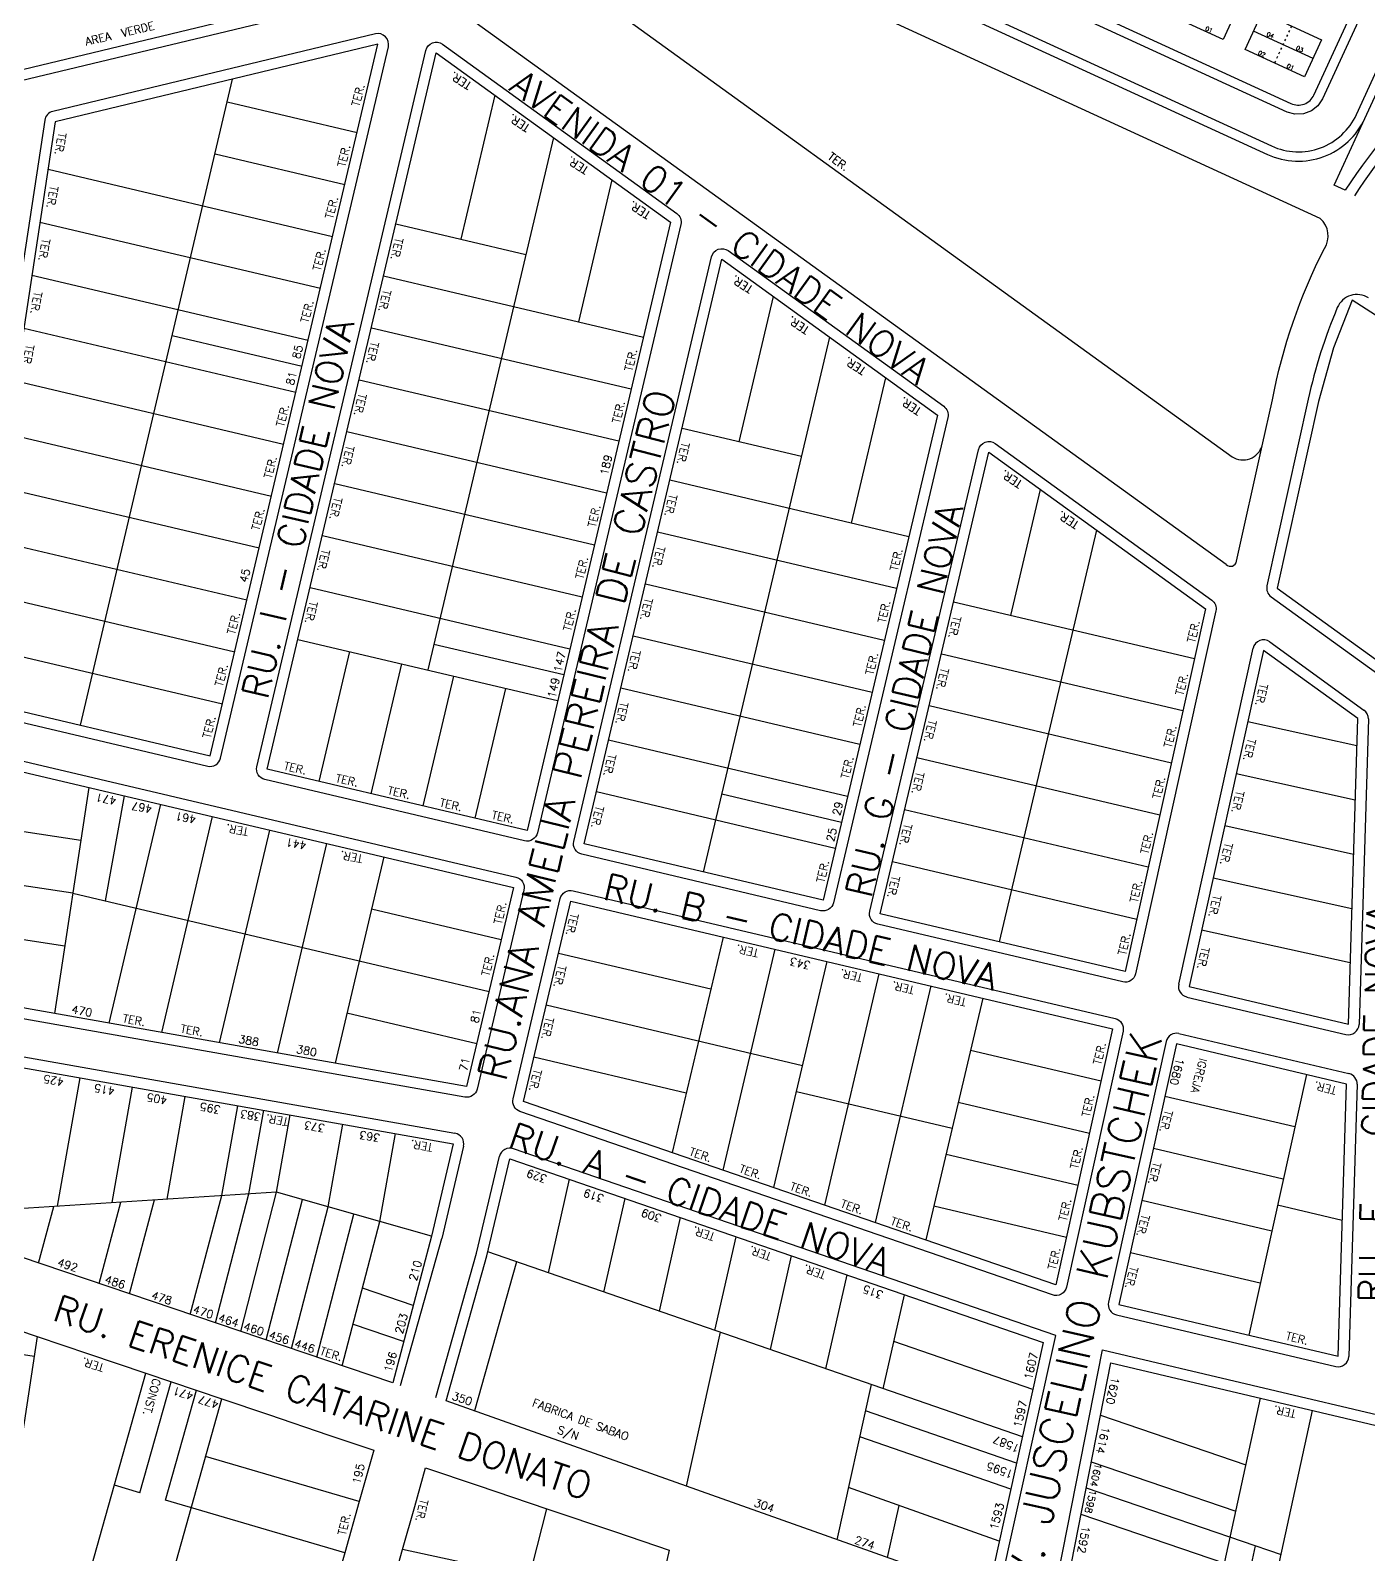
# Model space of a CAD drawing. Extents: x 714896 to 749292, y 8417558 to 8447149.
# Drawn here: x 739059.1 to 739309.8, y 8429002.3 to 8429287.9 of the extents above; entities that cross this region are included whole.
import ezdxf

# ---------------------------------------------------------------- set-up
doc = ezdxf.new("R2010")
doc.units = 0
doc.header["$MEASUREMENT"] = 0
doc.linetypes.add('ACAD_ISO03W100', pattern=[30, 12, -18])
for name, color, linetype in [('LOTE', 7, 'CONTINUOUS'), ('MEIO_FIO', 24, 'CONTINUOUS'), ('NUM-PORTA', 7, 'CONTINUOUS'), ('QUADRA', 6, 'CONTINUOUS'), ('REFERENCIA', 7, 'CONTINUOUS'), ('TEXTO', 7, 'CONTINUOUS'), ('TEXTODERUA', 3, 'CONTINUOUS')]:
    doc.layers.add(name, color=color, linetype=linetype)
doc.styles.add('ROMANS', font='ROMANS.SHX', dxfattribs={"height": 1.5})

msp = doc.modelspace()

# ---------------------------------------------------------------- linework, layer by layer
at = {"layer": 'LOTE', "color": 7}
for p, q in [((739068.4, 8429157.72, 513.94), (739096.94, 8429278.77, 513.94)), ((739095.94, 8429274.52, 513.94), (739120.27, 8429268.78, 513.94)), ((739146.07, 8429275.78, 513.94), (739139.7, 8429248.79, 513.94)), ((739157.04, 8429267.85, 513.94), (739133.51, 8429168.06, 513.94)), ((739093.64, 8429264.79, 513.94), (739117.98, 8429259.05, 513.94)), ((739062.34, 8429261.89, 513.94), (739115.68, 8429249.32, 513.94)), ((739168.01, 8429259.93, 513.94), (739161.74, 8429233.32, 513.94)), ((739060.83, 8429251.98, 513.94), (739113.39, 8429239.58, 513.94)), ((739127.54, 8429251.66, 513.94), (739151.87, 8429245.92, 513.94)), ((739059.32, 8429242.06, 513.94), (739111.09, 8429229.85, 513.94)), ((739125.24, 8429241.93, 513.94), (739173.91, 8429230.45, 513.94)), ((739191.88, 8429210.8, 513.94), (739198.3, 8429238.04, 513.94)), ((739057.81, 8429232.14, 513.94), (739108.8, 8429220.12, 513.94)), ((739085.61, 8429230.72, 513.94), (739109.95, 8429224.98, 513.94)), ((739122.95, 8429232.19, 513.94), (739171.61, 8429220.72, 513.94)), ((739185.2, 8429130.19, 513.94), (739208.83, 8429230.43, 513.94)), ((739056.3, 8429222.22, 513.94), (739106.5, 8429210.39, 513.94)), ((739120.65, 8429222.46, 513.94), (739169.32, 8429210.99, 513.94)), ((739212.94, 8429195.56, 513.94), (739219.37, 8429222.82, 513.94)), ((739203.56, 8429208.05, 513.94), (739181.17, 8429213.33, 513.94)), ((739054.79, 8429212.3, 513.94), (739104.21, 8429200.65, 513.94)), ((739118.36, 8429212.73, 513.94), (739167.02, 8429201.25, 513.94)), ((739053.28, 8429202.39, 513.94), (739101.91, 8429190.92, 513.94)), ((739116.06, 8429202.99, 513.94), (739164.73, 8429191.52, 513.94)), ((739223.65, 8429193.04, 513.94), (739178.88, 8429203.6, 513.94)), ((739242.77, 8429178.26, 513.94), (739248.34, 8429201.89, 513.94)), ((739113.77, 8429193.26, 513.94), (739162.43, 8429181.79, 513.94)), ((739221.35, 8429183.31, 513.94), (739176.58, 8429193.86, 513.94)), ((739240.68, 8429117.11, 513.94), (739258.87, 8429194.28, 513.94)), ((739051.77, 8429192.47, 513.94), (739099.62, 8429181.19, 513.94)), ((739050.26, 8429182.55, 513.94), (739097.32, 8429171.45, 513.94)), ((739111.47, 8429183.53, 513.94), (739160.14, 8429172.05, 513.94)), ((739219.06, 8429173.57, 513.94), (739174.29, 8429184.13, 513.94)), ((739277.18, 8429170.14, 513.94), (739232.06, 8429180.78, 513.94)), ((739109.18, 8429173.79, 513.94), (739157.84, 8429162.32, 513.94)), ((739216.77, 8429163.84, 513.94), (739171.99, 8429174.4, 513.94)), ((739048.75, 8429172.63, 513.94), (739095.03, 8429161.72, 513.94)), ((739113.17, 8429147.17, 513.94), (739118.91, 8429171.5, 513.94)), ((739134.66, 8429172.92, 513.94), (739158.99, 8429167.19, 513.94)), ((739275.02, 8429160.38, 513.94), (739229.77, 8429171.05, 513.94)), ((739122.91, 8429144.87, 513.94), (739128.64, 8429169.21, 513.94)), ((739132.64, 8429142.58, 513.94), (739138.38, 8429166.91, 513.94)), ((739142.37, 8429140.28, 513.94), (739148.11, 8429164.62, 513.94)), ((739214.47, 8429154.11, 513.94), (739169.7, 8429164.66, 513.94)), ((739272.86, 8429150.62, 513.94), (739227.47, 8429161.32, 513.94)), ((739307.63, 8429153.85, 513.94), (739287.18, 8429158.37, 513.94)), ((739212.18, 8429144.37, 513.94), (739167.4, 8429154.93, 513.94)), ((739270.7, 8429140.85, 513.94), (739225.18, 8429151.58, 513.94)), ((739307.32, 8429143.68, 513.94), (739285.02, 8429148.61, 513.94)), ((739069.99, 8429146.05, 513.94), (739063.53, 8429103.67, 513.94)), ((739209.88, 8429134.64, 513.94), (739165.11, 8429145.2, 513.94)), ((739211.03, 8429139.51, 513.94), (739188.64, 8429144.79, 513.94)), ((739076.58, 8429144.49, 513.94), (739073.06, 8429124.78, 513.94)), ((739083.4, 8429142.89, 513.94), (739073.73, 8429101.87, 513.94)), ((739268.54, 8429131.09, 513.94), (739222.88, 8429141.85, 513.94)), ((739068.47, 8429136.1, 513.94), (739043.76, 8429139.86, 513.94)), ((739093.13, 8429140.59, 513.94), (739083.59, 8429100.12, 513.94)), ((739103.84, 8429138.07, 513.94), (739094.44, 8429098.2, 513.94)), ((739307.01, 8429133.51, 513.94), (739282.86, 8429138.85, 513.94)), ((739114.54, 8429135.54, 513.94), (739105.29, 8429096.28, 513.94)), ((739125.25, 8429133.02, 513.94), (739116.14, 8429094.36, 513.94)), ((739266.38, 8429121.32, 513.94), (739220.59, 8429132.12, 513.94)), ((739066.96, 8429126.21, 513.94), (739042.25, 8429129.98, 513.94)), ((739306.7, 8429123.33, 513.94), (739280.7, 8429129.08, 513.94)), ((739066.96, 8429126.21, 513.94), (739120.66, 8429113.55, 513.94)), ((739122.96, 8429123.29, 513.94), (739147.29, 8429117.55, 513.94)), ((739065.46, 8429116.33, 513.94), (739040.74, 8429120.09, 513.94)), ((739306.38, 8429113.16, 513.94), (739278.54, 8429119.32, 513.94)), ((739188.85, 8429118.02, 513.94), (739179.32, 8429077.62, 513.94)), ((739120.66, 8429113.55, 513.94), (739144.99, 8429107.82, 513.94)), ((739157.99, 8429115.02, 513.94), (739186.55, 8429108.29, 513.94)), ((739198.58, 8429115.73, 513.94), (739188.82, 8429074.35, 513.94)), ((739208.31, 8429113.44, 513.94), (739198.33, 8429071.07, 513.94)), ((739218.05, 8429111.14, 513.94), (739207.83, 8429067.8, 513.94)), ((739227.78, 8429108.85, 513.94), (739217.33, 8429064.52, 513.94)), ((739155.7, 8429105.29, 513.94), (739203.72, 8429093.97, 513.94)), ((739237.51, 8429106.55, 513.94), (739226.83, 8429061.25, 513.94)), ((739118.37, 8429103.82, 513.94), (739142.7, 8429098.08, 513.94)), ((739235.22, 8429096.82, 513.94), (739259.69, 8429091.05, 513.94)), ((739153.41, 8429095.56, 513.94), (739181.96, 8429088.83, 513.94)), ((739064.09, 8429067.59, 513.94), (739068.35, 8429091.65, 513.94)), ((739298.16, 8429092.25, 513.94), (739287.36, 8429043.43, 513.94)), ((739074.36, 8429068.25, 513.94), (739078.2, 8429089.91, 513.94)), ((739084.64, 8429068.92, 513.94), (739088.04, 8429088.16, 513.94)), ((739202.58, 8429089.1, 513.94), (739231.78, 8429082.22, 513.94)), ((739271.66, 8429088.23, 513.94), (739296, 8429082.49, 513.94)), ((739094.91, 8429069.58, 513.94), (739097.89, 8429086.42, 513.94)), ((739232.92, 8429087.08, 513.94), (739257.53, 8429081.28, 513.94)), ((739105.18, 8429070.24, 513.94), (739107.74, 8429084.68, 513.94)), ((739114.85, 8429067.48, 513.94), (739117.58, 8429082.93, 513.94)), ((739124.52, 8429064.72, 513.94), (739127.43, 8429081.19, 513.94)), ((739230.63, 8429077.35, 513.94), (739255.37, 8429071.52, 513.94)), ((739269.5, 8429078.46, 513.94), (739293.84, 8429072.72, 513.94)), ((739156.13, 8429055.1, 513.94), (739160.09, 8429072.62, 513.94)), ((739105.18, 8429070.24, 513.94), (739043.54, 8429066.27, 513.94)), ((739071.94, 8429053.07, 522.39), (739076, 8429068.36, 516.25)), ((739077.63, 8429051.15, 522.39), (739082.3, 8429068.77, 515.32)), ((739088.99, 8429047.31, 522.88), (739094.91, 8429069.58, 513.94)), ((739093.73, 8429045.71, 522.88), (739099.95, 8429069.9, 514.6)), ((739098.47, 8429044.11, 522.88), (739105.18, 8429070.24, 513.94)), ((739103.2, 8429042.51, 522.88), (739110.05, 8429068.85, 514.01)), ((739134.18, 8429061.96, 513.94), (739105.18, 8429070.24, 513.94)), ((739166.53, 8429051.5, 513.94), (739170.49, 8429069.03, 513.94)), ((739228.33, 8429067.62, 513.94), (739253.21, 8429061.75, 513.94)), ((739267.34, 8429068.7, 513.94), (739291.68, 8429062.96, 513.94)), ((739292.76, 8429067.84, 513.94), (739304.9, 8429064.98, 513.94)), ((739060.57, 8429056.91, 522.39), (739063.4, 8429067.55, 518.12)), ((739107.94, 8429040.91, 522.88), (739114.85, 8429067.48, 513.94)), ((739112.72, 8429039.29, 513.94), (739119.68, 8429066.1, 504.92)), ((739176.92, 8429047.9, 513.94), (739180.89, 8429065.45, 513.94)), ((739117.45, 8429037.69, 513.94), (739124.52, 8429064.72, 513.94)), ((739244.94, 8429024.35, 513.94), (739144.78, 8429059.02, 513.94)), ((739187.32, 8429044.3, 513.94), (739191.29, 8429061.86, 513.94)), ((739150.11, 8429057.18, 513.94), (739142.25, 8429029.22, 513.94)), ((739197.71, 8429040.7, 513.94), (739201.69, 8429058.28, 513.94)), ((739265.19, 8429058.93, 513.94), (739289.52, 8429053.2, 513.94)), ((739208.11, 8429037.1, 513.94), (739212.09, 8429054.69, 513.94)), ((739130.76, 8429049, 513.94), (739121.28, 8429052.2, 514.43)), ((739218.85, 8429033.38, 513.94), (739222.84, 8429050.99, 513.94)), ((739128.97, 8429042.23, 513.94), (739119.62, 8429045.39, 522.88)), ((739030.08, 8429043.98, 522.77), (739059.74, 8429039.46, 522.77)), ((739060.3, 8429043.17, 522.55), (739047.16, 8428956.89, 522.55)), ((739188.3, 8429043.96), (739181.92, 8429015.13)), ((739246.91, 8429033.24, 513.94), (739220.85, 8429042.22, 513.94)), ((739057.61, 8428954.32), (739080.68, 8429036.28)), ((739079.57, 8429013.89), (739085.42, 8429034.68)), ((739216.62, 8429034.15, 523.77), (739210.19, 8429005.09, 523.77)), ((739072.19, 8428950.74), (739094.91, 8429031.48)), ((739084.38, 8429012.47), (739090.17, 8429033.08)), ((739278.57, 8428981.13, 1033.17), (739289.58, 8429031.6, 1033.17)), ((739243.86, 8429019.46, 513.94), (739215.53, 8429029.23, 513.94)), ((739259.57, 8429028.41), (739286.85, 8429019.1)), ((739288.06, 8428977.9, 513.94), (739299.31, 8429029.31, 513.94)), ((739242.78, 8429014.58, 513.94), (739214.45, 8429024.35, 513.94)), ((739120.66, 8429012.24, 522.39), (739091.88, 8429020.69)), ((739257.84, 8429019.71, 523.62), (739284.97, 8429010.46, 523.62)), ((739079.57, 8429013.89, -174.24), (739074.77, 8429015.29, -261.19)), ((739240.62, 8429004.82, 513.94), (739212.35, 8429014.86, 513.94)), ((739256.88, 8429014.79, 523.62), (739293.41, 8429002.32, 513.94)), ((739117.95, 8429002.61, 522.39), (739084.38, 8429012.47, -86.95)), ((739221.77, 8429011.51, 523.77), (739219.62, 8429001.75, 523.77)), ((739255.92, 8429009.88, 523.62), (739282.84, 8429000.69, 523.62)), ((739176.44, 8428992.96, 523.62), (739128.78, 8429003.27, 523.62)), ((739283.31, 8428979.51, 1033.17), (739288.63, 8429003.95, 1033.17))]:
    msp.add_line(p, q, dxfattribs=at)
at = {"layer": 'LOTE', "color": 7, "elevation": 524.97}
msp.add_lwpolyline([(739147.34, 8429330.58), (739290.89, 8429264.66, 0.414214), (739309.13, 8429271.42)], format="xyb", dxfattribs=at)
for points in [[(739260.38, 8429296.39), (739263.57, 8429303.33), (739285.77, 8429293.13), (739282.59, 8429286.19)], [(739286.68, 8429284.32), (739289.86, 8429291.25), (739301.03, 8429286.13), (739297.84, 8429279.19)]]:
    msp.add_lwpolyline(points, close=True, dxfattribs=at)
at = {"layer": 'LOTE', "color": 7}
for points, elevation in [([(739299.43, 8429282.64), (739288.26, 8429287.77)], 524.97), ([(739099.95, 8429069.9), (739102.81, 8429085.55)], 514.6)]:
    msp.add_lwpolyline(points, dxfattribs=dict(at, elevation=elevation))
at = {"layer": 'LOTE', "color": 7, "linetype": 'ACAD_ISO03W100', "ltscale": 0.03, "elevation": 524.97}
msp.add_lwpolyline([(739295.37, 8429288.72), (739292.19, 8429281.79)], dxfattribs=at)
at = {"layer": 'LOTE', "color": 7}
msp.add_lwpolyline([(739115.61, 8428852.81), (739155.85, 8429010.89)], dxfattribs=at)
at = {"layer": 'MEIO_FIO', "ltscale": 0.2}
msp.add_line((739046.79, 8429275.98, 513.94), (739113.65, 8429292.04, 513.94), dxfattribs=at)
at = {"layer": 'MEIO_FIO', "ltscale": 0.2, "elevation": 513.94}
for points in [[(739283.14, 8429187.85), (739141.45, 8429290.1)], [(739285.09, 8429188.45), (739289.88, 8429210.09)]]:
    msp.add_lwpolyline(points, dxfattribs=at)
at = {"layer": 'MEIO_FIO', "ltscale": 0.2}
msp.add_arc((739283.97, 8429188.63, 513.94), 1.14, 223.6644, 350.5748, dxfattribs=at)
at = {"layer": 'QUADRA', "color": 6}
for points, elevation in [([(739113.1, 8429295.98), (739076.57, 8429463.17), (739069.45, 8429458.29), (739098.25, 8429326.13, -0.390489), (739096.53, 8429323.66), (739039.09, 8429311.14), (739046.33, 8429277.92), (739111.37, 8429293.51, 0.390489)], 513.94), ([(739320.6, 8429296.41, 0.414214), (739313.85, 8429314.65), (739170.3, 8429380.56, -0.414214), (739168.7, 8429384.87), (739180.07, 8429409.63, -0.414214), (739184.71, 8429411.35), (739339.64, 8429340.21), (739352.17, 8429300.51), (739352.31, 8429299.83), (739352.27, 8429298.99), (739352.05, 8429298.23), (739351.64, 8429297.54), (739351.05, 8429296.95), (739350.41, 8429296.57, 0.142588), (739305.45, 8429257.98), (739303.39, 8429258.93), (739309.13, 8429271.42), (739320.6, 8429296.41)], 524.97), ([(739151.73, 8429340.12), (739295.28, 8429274.21, 0.414214), (739299.59, 8429275.8), (739311.06, 8429300.79, 0.414214), (739309.46, 8429305.1), (739165.91, 8429371.02, 0.414214), (739161.6, 8429369.42), (739150.13, 8429344.43, 0.414214)], 524.97), ([(739301.54, 8429247.06, 0.373807), (739300.78, 8429252.66), (739131.9, 8429330.32, 0.907115), (739126.88, 8429321.72), (739284.25, 8429208.02, 0.496443), (739289.88, 8429210.09), (739291.82, 8429218.71, -0.070215)], 513.94)]:
    msp.add_lwpolyline(points, format="xyb", close=True, dxfattribs=dict(at, elevation=elevation))
at = {"layer": 'QUADRA', "color": 6, "elevation": 513.94}
for points in [[(739063.7, 8429270.78), (739047.24, 8429162.71), (739092.73, 8429151.99), (739124.17, 8429285.31), (739063.7, 8429270.78)], [(739135.09, 8429283.71), (739178.99, 8429252), (739152.11, 8429137.99), (739103.44, 8429149.46), (739135.09, 8429283.71)], [(739162.81, 8429135.46), (739188.64, 8429245.02), (739229.03, 8429215.84), (739207.59, 8429124.91)], [(739372.72, 8429194.93), (739306.75, 8429237.37), (739303.24, 8429228.42), (739300.45, 8429218.36), (739292.72, 8429183.4), (739318.96, 8429164.43), (739316.96, 8429099.12), (739348.39, 8429091.71), (739372.72, 8429194.93)], [(739218.29, 8429122.38), (739238.68, 8429208.87), (739279.26, 8429179.55), (739264.22, 8429111.56)], [(739276.2, 8429108.73), (739306.03, 8429101.7), (739307.79, 8429158.94), (739290.13, 8429171.7), (739276.2, 8429108.73)], [(739045.57, 8429151.8), (739149.58, 8429127.28), (739140.79, 8429089.99), (739038.91, 8429108.04)], [(739261.85, 8429100.81), (739251.23, 8429052.84), (739151.44, 8429087.23), (739160.29, 8429124.76), (739261.85, 8429100.81)], [(739263.02, 8429049.17), (739304.12, 8429039.48), (739305.69, 8429090.48), (739273.82, 8429097.99), (739263.02, 8429049.17)], [(739238.46, 8428995.05), (739136.94, 8429031.11), (739144.56, 8429058.25), (739148.91, 8429076.47), (739248.85, 8429042.03)]]:
    msp.add_lwpolyline(points, close=True, dxfattribs=at)
at = {"layer": 'QUADRA', "elevation": 513.94}
msp.add_lwpolyline([(739037.25, 8429097.16), (739138.26, 8429079.27), (739134.18, 8429061.96), (739126.93, 8429034.49), (739032.56, 8429066.38), (739032.7, 8429067.29), (739037.25, 8429097.16)], close=True, dxfattribs=at)
at = {"layer": 'QUADRA'}
for points, elevation in [([(739049.37, 8429046.86), (739060.3, 8429043.17), (739069.94, 8429039.91), (739080.68, 8429036.28), (739094.91, 8429031.48), (739103.63, 8429028.53), (739114.97, 8429024.7), (739123.37, 8429021.86), (739123.37, 8429021.86), (739120.66, 8429012.24), (739117.95, 8429002.61), (739115.24, 8428992.98), (739112.53, 8428983.36), (739110.1, 8428974.7), (739107.3, 8428964.75), (739104.59, 8428955.13), (739101.34, 8428943.58), (739091.8, 8428945.92), (739081.91, 8428948.35), (739072.19, 8428950.74), (739057.61, 8428954.32)], 522.39), ([(739126.06, 8428993.65), (739128.78, 8429003.27), (739131.06, 8429011.31), (739133.11, 8429018.57), (739142.95, 8429015.25), (739155.85, 8429010.89), (739168.72, 8429006.54), (739178.77, 8429003.15), (739176.44, 8428992.96)], 523.62)]:
    msp.add_lwpolyline(points, dxfattribs=dict(at, elevation=elevation))
at = {"layer": 'QUADRA', "color": 6}
msp.add_lwpolyline([(739357.87, 8428954.02), (739252.07, 8428990.21), (739261.49, 8429038.22), (739370.78, 8429012.46), (739357.87, 8428954.02)], close=True, dxfattribs=at)
at = {"layer": 'REFERENCIA', "color": 24}
for p, q in [((739298.5, 8429218.79, 513.94), (739290.76, 8429183.83, 513.94)), ((739291.54, 8429181.78, 513.94), (739316.07, 8429164.06, 513.94)), ((739291.3, 8429173.32, 513.94), (739308.96, 8429160.56, 513.94)), ((739274.25, 8429109.16, 513.94), (739288.18, 8429172.13, 513.94)), ((739309.79, 8429158.88, 513.94), (739308.03, 8429101.64, 513.94)), ((739275.74, 8429106.78, 513.94), (739305.57, 8429099.75, 513.94)), ((739037.6, 8429099.13, 513.94), (739138.61, 8429081.24, 513.94)), ((739274.28, 8429099.94, 513.94), (739306.15, 8429092.42, 513.94)), ((739271.87, 8429098.42, 513.94), (739261.07, 8429049.6, 513.94)), ((739307.69, 8429090.42, 513.94), (739306.12, 8429039.41, 513.94)), ((739140.21, 8429078.81, 513.94), (739136.13, 8429061.5, 513.94)), ((739142.63, 8429058.75, 513.94), (739146.96, 8429076.93, 513.94)), ((739251.19, 8429043.34, -4.02), (739149.56, 8429078.36, 513.94)), ((739128.4, 8429034, 513.94), (739136.13, 8429061.5, 513.94)), ((739135.04, 8429031.75, 513.94), (739142.63, 8429058.75, 513.94)), ((739262.57, 8429047.22, 513.94), (739303.66, 8429037.53, 513.94)), ((739259.93, 8429040.65, 513.94), (739371.56, 8429014.33, 513.94))]:
    msp.add_line(p, q, dxfattribs=at)
at = {"layer": 'REFERENCIA', "color": 24, "elevation": 524.97}
for points in [[(739276.13, 8429623.49), (739271.33, 8429621.83), (739269.67, 8429620.97), (739267.37, 8429619.12), (739266.01, 8429617.46), (739263.44, 8429612.28), (739260.15, 8429605.12), (739142.18, 8429348.08, 0.414214), (739148.07, 8429332.17), (739291.62, 8429266.25)], [(739291.62, 8429266.25, 0.415328), (739307.54, 8429272.15), (739319.01, 8429297.14, 0.414214), (739313.12, 8429313.06), (739169.57, 8429378.97, -0.414214), (739167.11, 8429385.6), (739178.58, 8429410.59, -0.414214), (739185.21, 8429413.05), (739339.06, 8429342.41, -0.211758), (739341.74, 8429339.37), (739353.91, 8429300.79), (739354.1, 8429299.94), (739354.14, 8429299.02), (739354.01, 8429298.12), (739353.73, 8429297.29), (739353.1, 8429296.22), (739352.37, 8429295.47), (739351.5, 8429294.88), (739345.07, 8429291.7, 0.125417), (739307.16, 8429256.94)]]:
    msp.add_lwpolyline(points, format="xyb", dxfattribs=at)
at = {"layer": 'REFERENCIA', "color": 24}
for points, elevation in [([(739294.55, 8429272.61), (739151, 8429338.53, -0.414214), (739148.54, 8429345.16), (739160.01, 8429370.15, -0.414214), (739166.64, 8429372.61), (739310.19, 8429306.69), (739311.04, 8429306.21), (739311.9, 8429305.44), (739312.59, 8429304.43), (739313.02, 8429303.23), (739313.13, 8429302.22), (739313.01, 8429301.12), (739312.65, 8429300.06), (739301.18, 8429275.07), (739300.31, 8429273.77), (739299.13, 8429272.83), (739297.63, 8429272.26), (739296.03, 8429272.2), (739294.55, 8429272.61)], 524.97), ([(739061.72, 8429271.09), (739045.26, 8429163.01, 0.39086), (739046.78, 8429160.77), (739092.28, 8429150.04, 0.414214), (739094.68, 8429151.53), (739126.12, 8429284.85, 0.55874), (739123.7, 8429287.26), (739063.23, 8429272.73, 0.304921)], 513.94), ([(739136.26, 8429285.33), (739180.16, 8429253.62, -0.302956), (739180.93, 8429251.54), (739154.05, 8429137.53, -0.414214), (739151.65, 8429136.04), (739102.98, 8429147.52, -0.414214), (739101.49, 8429149.92), (739133.15, 8429284.17, -0.534971)], 513.94), ([(739160.87, 8429135.92), (739186.7, 8429245.48, -0.534971), (739189.81, 8429246.64), (739230.2, 8429217.47, -0.302956), (739230.97, 8429215.39), (739209.53, 8429124.45, -0.414214), (739207.13, 8429122.96), (739162.35, 8429133.52, -0.414214)], 513.94), ([(739216.35, 8429122.84), (739236.74, 8429209.33, -0.534971), (739239.85, 8429210.49), (739280.43, 8429181.17, -0.29918), (739281.21, 8429179.12), (739266.17, 8429111.12, -0.418275), (739263.76, 8429109.61), (739217.83, 8429120.44, -0.414214)], 513.94), ([(739046.03, 8429153.75), (739150.04, 8429129.23, -0.414214), (739151.53, 8429126.82), (739142.74, 8429089.53, -0.397826), (739140.44, 8429088.02), (739038.56, 8429106.07, -0.407169), (739036.93, 8429108.34), (739043.6, 8429152.1, -0.437959)], 513.94), ([(739263.8, 8429100.38), (739253.19, 8429052.41, -0.448071), (739250.58, 8429050.95), (739150.79, 8429085.34, -0.385118), (739149.5, 8429087.69), (739158.34, 8429125.22, -0.414214), (739160.75, 8429126.7), (739262.3, 8429102.76, -0.410163)], 513.94)]:
    msp.add_lwpolyline(points, format="xyb", close=True, dxfattribs=dict(at, elevation=elevation))
for points in [[(739240.41, 8428994.62), (739251.19, 8429043.34)], [(739250.1, 8428990.59), (739259.93, 8429040.65)]]:
    msp.add_lwpolyline(points, dxfattribs=at)
for centre, radius, start, end in [((739307.65, 8429234.42, 513.94), 4, 57.2413, 157.1843), ((739396.12, 8429197.2, 513.94), 99.98, 157.1843, 167.5286), ((739292.72, 8429183.4, 513.94), 2, 167.5272, 234.1517), ((739290.13, 8429171.7, 513.94), 2, 54.1517, 167.5272), ((739307.79, 8429158.94, 513.94), 2, 358.2406, 54.1517), ((739276.2, 8429108.73, 513.94), 2, 167.5272, 256.7337), ((739273.82, 8429097.99, 513.94), 2, 76.7337, 167.5272), ((739306.03, 8429101.7, 513.94), 2, 256.7337, 358.2406), ((739305.69, 8429090.48, 513.94), 2, 358.2406, 76.7337), ((739138.26, 8429079.27, 513.94), 2, 346.7337, 79.958), ((739148.91, 8429076.47, 513.94), 2, 70.9842, 166.604), ((739263.02, 8429049.17, 513.94), 2, 167.5272, 256.7337), ((739304.12, 8429039.48, 513.94), 2, 256.7337, 358.2406)]:
    msp.add_arc(centre, radius, start, end, dxfattribs=at)

# ---------------------------------------------------------------- texts
at = {"layer": 'NUM-PORTA', "color": 2, "style": 'ROMANS'}
for p in [(739279.13, 8429287.98, 485.69), (739294.39, 8429280.98, 485.69)]:
    msp.add_text('01', height=0.8, rotation=335.1927, dxfattribs=at).set_placement(p)
at = {"layer": 'NUM-PORTA', "color": 6, "style": 'ROMANS'}
msp.add_text('04', height=0.8, rotation=335.1927, dxfattribs=at).set_placement((739290.62, 8429286.93, 485.69))
at = {"layer": 'NUM-PORTA', "color": 5, "style": 'ROMANS'}
msp.add_text('03', height=0.8, rotation=335.1927, dxfattribs=at).set_placement((739296.13, 8429284.36, 466.6))
at = {"layer": 'NUM-PORTA', "color": 3, "style": 'ROMANS'}
msp.add_text('02', height=0.8, rotation=335.1927, dxfattribs=at).set_placement((739289.02, 8429283.44, 485.69))
at = {"layer": 'NUM-PORTA', "color": 7, "style": 'ROMANS'}
for s, height, rotation, p in [('85', 1.5, 76.0483, (739109.53, 8429226.24)), ('81', 1.5, 76.0483, (739108.36, 8429221.29)), ('189', 1.5, 77.1259, (739167.24, 8429204.43, -513.94)), ('45', 1.5, 76.0483, (739099.65, 8429184.33)), ('147', 1.5, 77.1259, (739158.54, 8429167.53, -513.94)), ('149', 1.5, 77.1259, (739157.39, 8429162.67, -513.94)), ('471', 1.5, 169.5308, (739075.26, 8429144.27)), ('467', 1.5, 169.5308, (739081.98, 8429142.69)), ('29', 1.5, 77.1259, (739210.77, 8429140.68, -513.94)), ('461', 1.5, 169.5308, (739090.19, 8429140.75)), ('441', 1.5, 169.5308, (739110.9, 8429135.87)), ('25', 1.5, 77.1259, (739209.62, 8429135.78, -513.94)), ('343', 1.5, 167.1259, (739205.34, 8429113.38, -513.94)), ('470', 1.5, 349.5308, (739066.67, 8429103.77, -513.94)), ('81', 1.5, 77.1259, (739142.96, 8429101.78, -513.94)), ('388', 1.5, 349.5308, (739097.93, 8429098.24, -513.94)), ('380', 1.5, 349.5308, (739108.78, 8429096.32, -513.94)), ('71', 1.5, 77.1259, (739140.83, 8429092.75, -513.94)), ('1680', 1.5, 255.5959, (739273.84, 8429095.46, -513.94)), ('425', 1.5, 169.8402, (739065.41, 8429091.54)), ('415', 1.5, 169.8402, (739074.94, 8429089.85)), ('405', 1.5, 169.8402, (739084.79, 8429088.11)), ('395', 1.5, 169.8402, (739094.75, 8429086.34)), ('383', 1.5, 169.8402, (739102.32, 8429085)), ('373', 1.5, 169.8402, (739114.33, 8429082.87)), ('363', 1.5, 169.8402, (739124.67, 8429081.04)), ('492', 1.5, 342.309, (739063.96, 8429056.42)), ('210', 1.5, 74.0748, (739131.38, 8429053.46)), ('486', 1.5, 342.309, (739072.85, 8429053.22)), ('478', 1.5, 342.309, (739081.59, 8429050.26)), ('470', 1.5, 342.309, (739089.37, 8429047.64)), ('464', 1.5, 342.309, (739094.12, 8429046.03)), ('460', 1.5, 342.309, (739098.85, 8429044.43)), ('203', 1.5, 74.0748, (739128.76, 8429043.54)), ('456', 1.5, 342.309, (739103.59, 8429042.83)), ('446', 1.5, 342.309, (739108.39, 8429041.21)), ('196', 1.5, 74.0748, (739126.71, 8429036.35, 0.15)), ('1607', 1.5, 77.3503, (739246.74, 8429034.96)), ('471', 1.5, 162.2507, (739089.73, 8429032.63, 522.39)), ('1620', 1.5, 257.8061, (739261.69, 8429035.66)), ('477', 1.5, 162.2507, (739094.47, 8429031.03, 522.39)), ('350', 1.5, 340.8361, (739137.89, 8429031.43)), ('1597', 1.5, 77.4434, (739244.71, 8429025.97)), ('S/N', 1.5, 340.8361, (739157.64, 8429025.07)), ('1614', 1.5, 256.4307, (739259.91, 8429026.39)), ('1587', 1.5, 157.4636, (739244.59, 8429022.74)), ('195', 1.5, 76.1675, (739120.79, 8429015.4, -522.39)), ('1595', 1.5, 159.6536, (739243.39, 8429017.92)), ('1604', 1.3, 257.3046, (739258.58, 8429019.5)), ('1598', 1.3, 257.2492, (739257.6, 8429014.55)), ('1593', 1.5, 75.7218, (739240.27, 8429006.79)), ('274', 1.5, 340.8361, (739213.35, 8429004.43)), ('1592', 1.5, 259.4985, (739256.17, 8429007.77))]:
    msp.add_text(s, height=height, rotation=rotation, dxfattribs=at).set_placement(p)
at = {"layer": 'NUM-PORTA', "style": 'ROMANS'}
for s, rotation, p in [('329', 160.8361, (739155.98, 8429073.3, 513.94)), ('319', 160.8361, (739166.65, 8429069.62, 513.94)), ('309', 160.8361, (739177.48, 8429065.89, 513.94)), ('315', 160.8361, (739218.99, 8429051.58, 513.94)), ('304', 340.8361, (739194.5, 8429011.4))]:
    msp.add_text(s, height=1.5, rotation=rotation, dxfattribs=at).set_placement(p)
at = {"layer": 'TEXTO', "color": 7, "style": 'ROMANS'}
for s, rotation, p in [('AREA  VERDE', 13.4217, (739069.52, 8429285.05)), ('TER.', 146.9578, (739141.87, 8429277.97, -1065.7)), ('TER.', 76.0483, (739120.68, 8429273.52)), ('TER.', 146.9578, (739152.84, 8429270.04, -1065.7)), ('TER.', 259.9853, (739064.3, 8429268.87)), ('TER.', 76.0483, (739118, 8429262.19)), ('TER.', 324.0326, (739208.29, 8429263.96, -551.77)), ('TER.', 146.9578, (739163.81, 8429262.11, -1065.7)), ('TER.', 259.9853, (739062.78, 8429258.89)), ('TER.', 76.0483, (739115.71, 8429252.46)), ('TER.', 146.9578, (739175.41, 8429253.73, -1065.7)), ('TER.', 259.9853, (739061.27, 8429248.98)), ('TER.', 257.1259, (739127.47, 8429249.17, -513.94)), ('TER.', 76.0483, (739113.41, 8429242.73)), ('TER.', 146.9578, (739194.59, 8429239.82, -513.94)), ('TER.', 257.1259, (739125.18, 8429239.44, -513.94)), ('TER.', 259.9853, (739059.76, 8429239.06)), ('TER.', 76.0483, (739111.12, 8429232.99)), ('TER.', 146.9578, (739205.19, 8429232.16, -513.94)), ('TER.', 259.9853, (739058.25, 8429229.14)), ('TER.', 257.1259, (739122.88, 8429229.7, -513.94)), ('TER.', 77.1259, (739171.83, 8429223.9, -513.94)), ('TER.', 146.9578, (739215.76, 8429224.52, -513.94)), ('TER.', 257.1259, (739120.59, 8429219.97, -513.94)), ('TER.', 146.9578, (739226.18, 8429216.99, -513.94)), ('TER.', 76.0483, (739106.53, 8429213.53)), ('TER.', 77.1259, (739169.53, 8429214.17, -513.94)), ('TER.', 257.1259, (739181.11, 8429210.84, -513.94)), ('TER.', 76.0483, (739104.24, 8429203.8)), ('TER.', 257.1259, (739118.29, 8429210.24, -513.94)), ('TER.', 146.9578, (739245.11, 8429203.32, -513.94)), ('TER.', 257.1259, (739116, 8429200.5, -513.94)), ('TER.', 257.1259, (739178.81, 8429201.11, -513.94)), ('TER.', 76.0483, (739101.94, 8429194.06)), ('TER.', 77.1259, (739164.94, 8429194.7, -513.94)), ('TER.', 146.9578, (739255.72, 8429195.65, -513.94)), ('TER.', 257.1259, (739176.52, 8429191.37, -513.94)), ('TER.', 77.1259, (739221.57, 8429186.49, -513.94)), ('TER.', 257.1259, (739113.7, 8429190.77, -513.94)), ('TER.', 77.1259, (739162.65, 8429184.97, -513.94)), ('TER.', 257.1259, (739111.41, 8429181.04, -513.94)), ('TER.', 77.1259, (739160.36, 8429175.23, -513.94)), ('TER.', 257.1259, (739174.22, 8429181.64, -513.94)), ('TER.', 77.1259, (739219.28, 8429176.75, -513.94)), ('TER.', 76.0483, (739097.35, 8429174.6)), ('TER.', 257.1259, (739232, 8429178.29, -513.94)), ('TER.', 77.1259, (739277.27, 8429173.05, -513.94)), ('TER.', 257.1259, (739171.93, 8429171.91, -513.94)), ('TER.', 77.1259, (739216.98, 8429167.02, -513.94)), ('TER.', 76.0483, (739095.06, 8429164.86)), ('TER.', 257.1259, (739229.7, 8429168.56, -513.94)), ('TER.', 77.1259, (739275.08, 8429163.17, -513.94)), ('TER.', 257.1259, (739289.51, 8429165.61, -513.94)), ('TER.', 76.0483, (739092.76, 8429155.13)), ('TER.', 257.1259, (739169.63, 8429162.17, -513.94)), ('TER.', 77.1259, (739214.69, 8429157.29, -513.94)), ('TER.', 257.1259, (739227.41, 8429158.83, -513.94)), ('TER.', 77.1259, (739272.91, 8429153.37, -513.94)), ('TER.', 257.1259, (739287.23, 8429155.32, -513.94)), ('TER.', 347.1259, (739106.43, 8429149.41)), ('TER.', 257.1259, (739167.34, 8429152.44, -513.94)), ('TER.', 77.1259, (739212.39, 8429147.55, -513.94)), ('TER.', 347.1259, (739116.16, 8429147.12)), ('TER.', 257.1259, (739225.11, 8429149.09, -513.94)), ('TER.', 77.1259, (739270.79, 8429143.77, -513.94)), ('TER.', 347.1259, (739125.9, 8429144.82)), ('TER.', 257.1259, (739285.07, 8429145.55, -513.94)), ('TER.', 347.1259, (739135.63, 8429142.53)), ('TER.', 257.1259, (739165.04, 8429142.71, -513.94)), ('TER.', 169.5308, (739099.99, 8429138.44)), ('TER.', 347.1259, (739145.36, 8429140.23)), ('TER.', 257.1259, (739222.82, 8429139.36, -513.94)), ('TER.', 77.1259, (739268.51, 8429133.44, -513.94)), ('TER.', 169.5308, (739121.4, 8429133.39)), ('TER.', 257.1259, (739282.91, 8429135.79, -513.94)), ('TER.', 77.1259, (739207.8, 8429128.09, -513.94)), ('TER.', 257.1259, (739220.52, 8429129.63, -513.94)), ('TER.', 77.1259, (739266.5, 8429124.37, -513.94)), ('TER.', 257.1259, (739280.75, 8429126.02, -513.94)), ('TER.', 77.1259, (739147.33, 8429120.31, -513.94)), ('TER.', 257.1259, (739160.3, 8429122.57, -513.94)), ('TER.', 167.1259, (739195.61, 8429115.68, -513.94)), ('TER.', 77.1259, (739264.31, 8429114.49, -513.94)), ('TER.', 77.1259, (739145.04, 8429110.58, -513.94)), ('TER.', 257.1259, (739278.59, 8429116.26, -513.94)), ('TER.', 257.1259, (739158, 8429112.84, -513.94)), ('TER.', 167.1259, (739215.08, 8429111.09, -513.94)), ('TER.', 167.1259, (739224.81, 8429108.79, -513.94)), ('TER.', 167.1259, (739234.54, 8429106.5, -513.94)), ('TER.', 349.5308, (739076.24, 8429102.08, -513.94)), ('TER.', 257.1259, (739155.71, 8429103.11, -513.94)), ('TER.', 349.5308, (739087.08, 8429100.16, -513.94)), ('TER.', 77.1259, (739259.67, 8429093.96, -513.94)), ('IGREJA', 255.5959, (739278.14, 8429095.45, -513.94)), ('TER.', 257.1259, (739153.41, 8429093.37, -513.94)), ('TER.', 165.5959, (739303.91, 8429089.92, -513.94)), ('TER.', 77.1259, (739257.51, 8429084.2, -513.94)), ('TER.', 169.8402, (739107.46, 8429084.09, -0.66)), ('TER.', 255.5959, (739271.68, 8429085.7, -513.94)), ('TER.', 169.8402, (739134.55, 8429079.29)), ('TER.', 340.9359, (739182.37, 8429077.21)), ('TER.', 77.1259, (739255.35, 8429074.43, -513.94)), ('TER.', 340.9359, (739191.74, 8429073.98)), ('TER.', 255.5959, (739269.52, 8429075.93, -513.94)), ('TER.', 340.9359, (739201.25, 8429070.7)), ('TER.', 340.9359, (739210.76, 8429067.42)), ('TER.', 77.1259, (739253.19, 8429064.67, -513.94)), ('TER.', 340.9359, (739220.14, 8429064.19)), ('TER.', 255.5959, (739267.36, 8429066.17, -513.94)), ('TER.', 77.1259, (739251.17, 8429055.55, -513.94)), ('TER.', 255.5959, (739265.2, 8429056.4, -513.94)), ('TER.', 345.5959, (739294.19, 8429042.63, -513.94)), ('TER.', 162.2507, (739072.99, 8429037.96, 522.39)), ('TER.', 342.309, (739113.18, 8429039.82)), ('CONST.', 254.1011, (739082.05, 8429035.45, 522.39)), ('TER.', 167.8061, (739296.32, 8429029.35)), ('TER.', 76.1675, (739118.08, 8429005.79, -522.39))]:
    msp.add_text(s, height=1.5, rotation=rotation, dxfattribs=at).set_placement(p)
at = {"layer": 'TEXTO', "style": 'ROMANS'}
for s, rotation, p in [('TER.', 160.8361, (739187.45, 8429062.46, 513.94)), ('TER.', 160.8361, (739198.04, 8429058.8, 513.94)), ('TER.', 160.8361, (739208.24, 8429055.29, 513.94)), ('FABRICA DE SABAO', 339.9462, (739152.97, 8429030.14)), ('TER.', 257.2318, (739132.12, 8429012.78))]:
    msp.add_text(s, height=1.5, rotation=rotation, dxfattribs=at).set_placement(p)
at = {"layer": 'TEXTODERUA', "style": 'ROMANS'}
for s, height, rotation, p in [('AVENIDA 01 - CIDADE NOVA', 5, 324.1182, (739148.5, 8429276.82)), ('RU. I - CIDADE NOVA', 5, 77.0637, (739103.49, 8429162.32)), ('RU.ANA AMELIA PEREIRA DE CASTRO', 5.5, 76.0846, (739148.11, 8429090.72)), ('RU. G - CIDADE NOVA', 5, 76.7229, (739216.59, 8429125.09)), ('RU. B - CIDADE NOVA', 5, 346.8541, (739166.09, 8429125.11)), ('RU. F - CIDADE NOVA', 5, 88.7978, (739312.89, 8429049.46)), ('AV. JUSCELINO KUBSTCHEK ', 6, 77.2058, (739246.8, 8428992)), ('RU. A - CIDADE NOVA', 5, 341.2211, (739148.28, 8429078.64)), ('RU. ERENICE CATARINE DONATO', 5, 341.3246, (739062.92, 8429046.33))]:
    msp.add_text(s, height=height, rotation=rotation, dxfattribs=at).set_placement(p)

doc.saveas('drawing.dxf')
